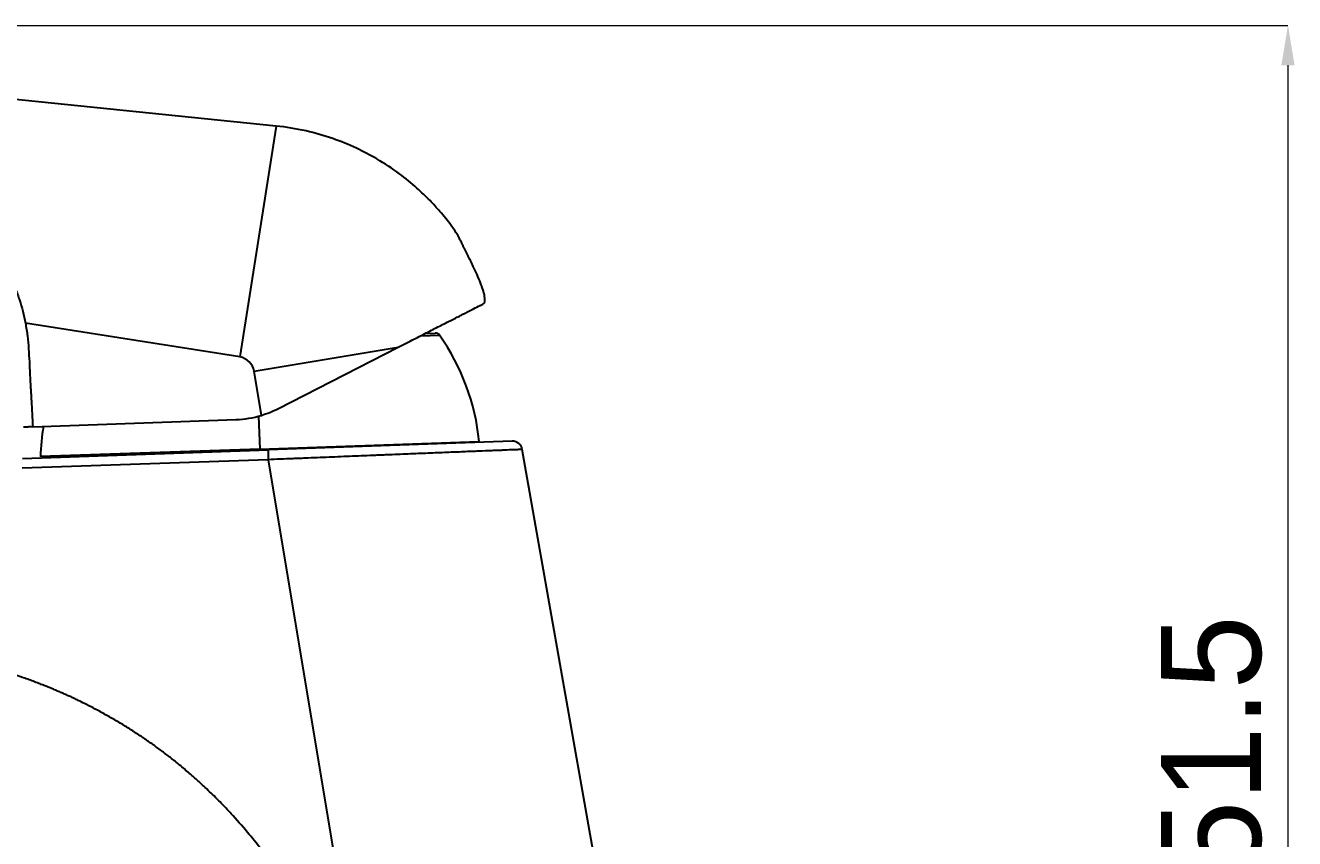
# Model space of a CAD drawing. Extents: x 0 to 790, y 0 to 579.
# Drawn here: x 476.8 to 604.1, y 343.2 to 424.7 of the extents above; entities that cross this region are included whole.
import ezdxf

# ---------------------------------------------------------------- set-up
doc = ezdxf.new("R2010")
doc.units = 0
doc.header["$LTSCALE"] = 10
doc.header["$MEASUREMENT"] = 0
doc.header["$PDMODE"] = 3
doc.header["$PDSIZE"] = -10
doc.layers.get('0').update_dxf_attribs({"linetype": 'CONTINUOUS'})
doc.layers.get('DEFPOINTS').update_dxf_attribs({"linetype": 'CONTINUOUS'})
doc.layers.add('1', color=7, linetype='CONTINUOUS')
doc.styles.add('Daelim Dimension', font='')
doc.styles.get('Daelim Dimension').set_extended_font_data('나눔고딕')
doc.dimstyles.new('DEFAULT', dxfattribs={"dimscale": 2, "dimtxt": 2, "dimasz": 2, "dimexe": 0, "dimexo": 2, "dimgap": 1, "dimtad": 1, "dimdec": 0, "dimzin": 9, "dimdsep": 46, "dimtxsty": 'Daelim Dimension', "dimcen": 0.5, "dimclrd": 5, "dimclre": 5, "dimclrt": 256, "dimadec": 1, "dimazin": 0, "dimtfac": 1, "dimtdec": 0, "dimtix": 1, "dimtmove": 0, "dimatfit": 3, "dimfxl": 1, "dimtolj": 1, "dimtzin": 1, "dimlwd": 9, "dimlwe": 9, "dimarcsym": 0})

# ---------------------------------------------------------------- blocks, each defined once
blk = doc.blocks.new('*D0')
at = {"color": 5, "lineweight": 9, "ltscale": 0.5, "transparency": 16777216}
for p, q in [((407.22, 424.72), (603.4, 424.72)), ((603.4, 420.72), (603.4, 277.01)), ((549.91, 273.01), (603.4, 273.01))]:
    blk.add_line(p, q, dxfattribs=at)
at = {"color": 5, "ltscale": 0.5, "transparency": 16777216}
for points in [[(602.73, 420.72), (604.06, 420.72), (603.4, 424.72)], [(602.73, 277.01), (604.06, 277.01), (603.4, 273.01)]]:
    blk.add_solid(points, dxfattribs=at)
at = {"layer": 'DEFPOINTS', "color": 0, "ltscale": 0.5, "transparency": 16777216}
for p in [(403.22, 424.72), (545.91, 273.01), (603.4, 273.01)]:
    blk.add_point(p, dxfattribs=at)
at = {"color": 7, "lineweight": -3, "ltscale": 0.5, "transparency": 16777216, "insert": (595.75, 348.86), "char_height": 10, "attachment_point": 5, "rotation": 90, "style": 'Daelim Dimension'}
blk.add_mtext('\\A1;151.5', dxfattribs=at)

msp = doc.modelspace()

# ---------------------------------------------------------------- linework, layer by layer
at = {"layer": '1', "color": 7, "linetype": 'Continuous', "lineweight": -3}
for p, q in [((501.99, 414.63), (403.22, 424.72)), ((501.99, 414.63), (498.33, 391.48)), ((498.33, 391.48), (476.85, 394.88)), ((516.5, 393.6), (518.35, 393.66)), ((516.96, 393.84), (517.93, 393.87)), ((499.77, 390.05), (514.22, 392.46)), ((502.15, 386.29), (514.22, 392.46)), ((500.5, 385.63), (499.77, 390.05)), ((500.23, 385.55), (500.34, 382.25)), ((477.59, 384.48), (497.96, 385.21)), ((500.34, 382.25), (522.33, 383.02)), ((525.64, 383.04), (501.2, 382.18)), ((520.43, 382.85), (520.33, 382.95)), ((476.55, 381.32), (501.2, 382.18)), ((500.34, 382.25), (478.35, 381.49)), ((500.35, 382.15), (500.34, 382.25)), ((535.75, 330.6), (526.65, 382.22)), ((501.18, 381.18), (476.53, 380.32)), ((480.35, 381.56), (480.26, 381.45)), ((501.18, 381.18), (519.18, 273.01))]:
    msp.add_line(p, q, dxfattribs=at)
for centre, radius, start, end in [((517.95, 393.37), 0.5, 35.4074, 92), ((500.39, 380.89), 22.04, 5.5395, 35.4074), ((497.6, 395.2), 10, 272.0453, 286.8952), ((500.39, 380.89), 22.04, 170.4839, 178.4605), ((525.67, 382.04), 1, 10.3974, 92)]:
    msp.add_arc(centre, radius, start, end, dxfattribs=at)
msp.add_ellipse((501.24, 381.18), major_axis=(0.035, -0.999), ratio=0.055582, start_param=3.141593, end_param=4.710448, dxfattribs=at)
for points, knots in [([(408.05, 416.85), (411.22, 416.38), (414.39, 415.9), (420.73, 414.96), (423.9, 414.49), (430.24, 413.56), (433.41, 413.09), (439.75, 412.17), (442.93, 411.7), (446.89, 411.13), (447.68, 411.01), (449.27, 410.78), (450.06, 410.67), (452.44, 410.32), (454.03, 410.09), (456.41, 409.73), (457.2, 409.61), (458.39, 409.43), (458.78, 409.37), (459.57, 409.25), (459.97, 409.19), (460.56, 409.09), (460.86, 409.05), (461.26, 408.98), (461.65, 408.92), (461.95, 408.87), (462.34, 408.81), (462.54, 408.78), (463.13, 408.67), (463.52, 408.6), (464.1, 408.47), (464.29, 408.42), (464.68, 408.33), (464.87, 408.27), (465.43, 408.11), (465.8, 407.98), (466.53, 407.71), (466.9, 407.56), (467.43, 407.32), (467.61, 407.23), (467.83, 407.12), (467.87, 407.1), (467.96, 407.06), (468, 407.03), (468.13, 406.97), (468.56, 406.74), (468.98, 406.49), (469.63, 406.07), (469.95, 405.85), (470.56, 405.4), (470.86, 405.16), (471.44, 404.66), (471.72, 404.4), (472.14, 403.99), (472.27, 403.85), (472.54, 403.57), (472.67, 403.43), (473.05, 402.99), (473.3, 402.69), (473.77, 402.08), (473.99, 401.77), (474.42, 401.12), (474.63, 400.79), (474.92, 400.28), (475.01, 400.11), (475.13, 399.89), (475.15, 399.84), (475.2, 399.76), (475.22, 399.71), (475.29, 399.58), (475.33, 399.49), (475.54, 399.04), (475.7, 398.68), (476, 397.95), (476.13, 397.58), (476.38, 396.83), (476.49, 396.45), (476.69, 395.67), (476.78, 395.28), (476.85, 394.88)], [0, 0, 0, 0, 0.125, 0.125, 0.25, 0.25, 0.375, 0.375, 0.5, 0.5, 0.53125, 0.53125, 0.5625, 0.5625, 0.625, 0.625, 0.65625, 0.65625, 0.671875, 0.671875, 0.6875, 0.6875, 0.695312, 0.699219, 0.703125, 0.710937, 0.710937, 0.71875, 0.71875, 0.734375, 0.734375, 0.742187, 0.742187, 0.75, 0.75, 0.765625, 0.765625, 0.78125, 0.78125, 0.789062, 0.789062, 0.791016, 0.791016, 0.792969, 0.792969, 0.796875, 0.8125, 0.8125, 0.828125, 0.828125, 0.84375, 0.84375, 0.859375, 0.859375, 0.867187, 0.867187, 0.875, 0.875, 0.890625, 0.890625, 0.90625, 0.90625, 0.921875, 0.921875, 0.929687, 0.929687, 0.931641, 0.931641, 0.933594, 0.933594, 0.9375, 0.9375, 0.953125, 0.953125, 0.96875, 0.96875, 0.984375, 0.984375, 1, 1, 1, 1]), ([(520.16, 403.71), (519.96, 404.04), (519.41, 404.85), (518.48, 405.99), (517.34, 407.25), (516, 408.53), (514.25, 409.96), (512.21, 411.3), (509.97, 412.48), (507.6, 413.44), (504.91, 414.21), (503, 414.53), (501.99, 414.63)], [0, 0, 0, 0, 0.052682, 0.134423, 0.201543, 0.284562, 0.38812, 0.511822, 0.617613, 0.734369, 0.861913, 1, 1, 1, 1]), ([(521.74, 400.56), (521.69, 400.67), (521.59, 400.87), (521.45, 401.16), (521.35, 401.36), (521.28, 401.5), (521.25, 401.57), (521.21, 401.65), (521.19, 401.69), (521.18, 401.72), (521.12, 401.84), (521.07, 401.93), (520.99, 402.11), (520.94, 402.2), (520.86, 402.37), (520.82, 402.45), (520.75, 402.57), (520.73, 402.61), (520.7, 402.69), (520.68, 402.73), (520.62, 402.85), (520.55, 402.99), (520.48, 403.12), (520.42, 403.24), (520.39, 403.3), (520.36, 403.36), (520.35, 403.37), (520.34, 403.4), (520.34, 403.41), (520.32, 403.45), (520.31, 403.47), (520.27, 403.54), (520.23, 403.61), (520.21, 403.67), (520.19, 403.7), (520.18, 403.72), (520.18, 403.73), (520.17, 403.74), (520.17, 403.74), (520.16, 403.75), (520.16, 403.76), (520.16, 403.76), (520.16, 403.76)], [0, 0, 0, 0, 0.062413, 0.124826, 0.187239, 0.187239, 0.218446, 0.234049, 0.234049, 0.249653, 0.249653, 0.312066, 0.312066, 0.374479, 0.374479, 0.436892, 0.436892, 0.468099, 0.468099, 0.499305, 0.499305, 0.561718, 0.624131, 0.624131, 0.686544, 0.686544, 0.702148, 0.702148, 0.717751, 0.717751, 0.748958, 0.748958, 0.811371, 0.873784, 0.873784, 0.90499, 0.920594, 0.920594, 0.936197, 0.936197, 0.99861, 1, 1, 1, 1]), ([(522.8, 396.84), (522.83, 396.85), (522.85, 396.88), (522.88, 396.93), (522.88, 396.96), (522.89, 396.99), (522.89, 397), (522.9, 397.03), (522.9, 397.04), (522.91, 397.12), (522.91, 397.19), (522.9, 397.3), (522.9, 397.35), (522.89, 397.4), (522.89, 397.41), (522.89, 397.43), (522.88, 397.47), (522.88, 397.5), (522.86, 397.62), (522.84, 397.72), (522.81, 397.86), (522.8, 397.89), (522.79, 397.94), (522.78, 397.97), (522.76, 398.06), (522.74, 398.12), (522.69, 398.29), (522.65, 398.41), (522.6, 398.57), (522.59, 398.6), (522.56, 398.66), (522.55, 398.69), (522.52, 398.79), (522.49, 398.85), (522.47, 398.91)], [0, 0, 0, 0, 0.125, 0.125, 0.1875, 0.1875, 0.21875, 0.21875, 0.25, 0.25, 0.375, 0.375, 0.4375, 0.4375, 0.453125, 0.453125, 0.46875, 0.5, 0.5, 0.625, 0.625, 0.65625, 0.65625, 0.6875, 0.6875, 0.75, 0.75, 0.875, 0.875, 0.90625, 0.90625, 0.9375, 0.9375, 1, 1, 1, 1]), ([(514.22, 392.46), (514.76, 392.73), (515.28, 393), (516.27, 393.51), (516.75, 393.75), (517.66, 394.21), (518.09, 394.44), (518.72, 394.75), (518.92, 394.86), (519.17, 394.98), (519.21, 395.01), (519.31, 395.06), (519.46, 395.13), (519.6, 395.2), (520.05, 395.44), (520.4, 395.61), (521.02, 395.93), (521.31, 396.08), (521.83, 396.34), (522.06, 396.46), (522.3, 396.58), (522.32, 396.59), (522.37, 396.62), (522.4, 396.63), (522.47, 396.67), (522.51, 396.69), (522.65, 396.76), (522.73, 396.8), (522.8, 396.84)], [0, 0, 0, 0, 0.125, 0.125, 0.25, 0.25, 0.375, 0.375, 0.4375, 0.4375, 0.453125, 0.453125, 0.46875, 0.5, 0.5, 0.625, 0.625, 0.75, 0.75, 0.875, 0.875, 0.890625, 0.890625, 0.90625, 0.90625, 0.9375, 0.9375, 1, 1, 1, 1]), ([(476.85, 394.88), (476.89, 394.67), (476.93, 394.45), (477, 394.02), (477.03, 393.81), (477.11, 393.16), (477.15, 392.73), (477.2, 391.86), (477.22, 391.43), (477.25, 390.88), (477.25, 390.77), (477.26, 390.56), (477.27, 390.45), (477.28, 390.12), (477.29, 389.91), (477.33, 389.25), (477.35, 388.82), (477.39, 388.17), (477.4, 387.95), (477.43, 387.52), (477.44, 387.3), (477.5, 386.22), (477.54, 385.35), (477.59, 384.48)], [0, 0, 0, 0, 0.0625, 0.0625, 0.125, 0.125, 0.25, 0.25, 0.375, 0.375, 0.40625, 0.40625, 0.4375, 0.4375, 0.5, 0.5, 0.625, 0.625, 0.6875, 0.6875, 0.75, 0.75, 1, 1, 1, 1]), ([(500.5, 385.63), (500.79, 385.72), (501.07, 385.82), (501.61, 386.04), (501.88, 386.16), (502.15, 386.29)], [0, 0, 0, 0, 0.5, 0.5, 1, 1, 1, 1]), ([(477.59, 384.48), (477.53, 384.48), (477.42, 384.47), (477.31, 384.47), (477.21, 384.47), (477.16, 384.46), (477.06, 384.46), (477.02, 384.46), (476.93, 384.46), (476.9, 384.46), (476.83, 384.45), (476.8, 384.45), (476.74, 384.45), (476.72, 384.45), (476.68, 384.45), (476.67, 384.45), (476.66, 384.45)], [0, 0, 0, 0, 0.125, 0.25, 0.25, 0.375, 0.375, 0.5, 0.5, 0.625, 0.625, 0.75, 0.75, 0.875, 0.875, 1, 1, 1, 1]), ([(526.65, 382.21), (526.65, 382.21), (526.61, 382.21), (526.51, 382.2), (526.47, 382.2), (526.43, 382.2), (526.4, 382.2), (526.39, 382.2), (526.31, 382.2), (526.24, 382.19), (525.99, 382.18), (525.78, 382.18), (525.29, 382.16), (525.01, 382.14), (524.52, 382.12), (524.35, 382.12), (524.12, 382.11), (524.07, 382.11), (523.98, 382.1), (523.93, 382.1), (523.79, 382.09), (523.69, 382.09), (523.19, 382.07), (522.75, 382.05), (521.81, 382.02), (521.31, 382), (520.51, 381.96), (520.24, 381.95), (519.67, 381.93), (519.38, 381.92), (518.48, 381.88), (517.86, 381.86), (516.56, 381.8), (515.9, 381.78), (514.51, 381.72), (513.8, 381.69), (512.88, 381.66), (512.69, 381.65), (512.41, 381.64), (512.32, 381.63), (512.13, 381.63), (511.66, 381.61), (511.18, 381.59), (510.03, 381.54), (508.48, 381.48), (506.89, 381.41), (505.68, 381.37), (505.28, 381.35), (504.77, 381.33), (504.67, 381.32), (504.46, 381.32), (504.36, 381.31), (504.05, 381.3), (503.85, 381.29), (502.82, 381.25), (502, 381.22), (501.18, 381.18)], [0, 0, 0, 0, 0.062308, 0.062308, 0.077936, 0.08575, 0.08575, 0.093564, 0.093564, 0.124821, 0.124821, 0.187333, 0.187333, 0.249846, 0.249846, 0.281103, 0.281103, 0.288917, 0.288917, 0.296731, 0.296731, 0.312359, 0.312359, 0.374872, 0.374872, 0.437385, 0.437385, 0.468641, 0.468641, 0.499898, 0.499898, 0.56241, 0.56241, 0.624923, 0.624923, 0.687436, 0.687436, 0.703064, 0.703064, 0.710878, 0.710878, 0.718692, 0.749949, 0.749949, 0.812462, 0.874974, 0.874974, 0.906231, 0.906231, 0.914045, 0.914045, 0.921859, 0.921859, 0.937487, 0.937487, 1, 1, 1, 1]), ([(510.16, 320.4), (510.15, 320.44), (510.14, 320.51), (510.11, 320.63), (510.09, 320.75), (510.07, 320.87), (510.04, 320.99), (510.02, 321.12), (509.99, 321.25), (509.96, 321.39), (509.93, 321.52), (509.91, 321.66), (509.87, 321.81), (509.84, 321.95), (509.81, 322.1), (509.78, 322.25), (509.74, 322.41), (509.71, 322.57), (509.64, 322.87), (509.53, 323.3), (509.39, 323.88), (509.23, 324.45), (509.02, 325.21), (508.75, 326.15), (508.38, 327.27), (508, 328.39), (507.59, 329.47), (507.15, 330.56), (506.69, 331.65), (506.19, 332.75), (505.74, 333.67), (505.34, 334.46), (504.99, 335.13), (504.62, 335.82), (504.22, 336.52), (503.8, 337.24), (503.37, 337.94), (502.94, 338.63), (502.51, 339.29), (502.08, 339.93), (501.64, 340.56), (501.18, 341.2), (500.41, 342.24), (499.26, 343.69), (497.97, 345.17), (496.88, 346.35), (496.13, 347.11), (495.47, 347.76), (494.89, 348.31), (494.25, 348.9), (493.47, 349.6), (492.57, 350.37), (491.62, 351.14), (490.7, 351.85), (489.77, 352.53), (488.83, 353.19), (487.86, 353.84), (486.86, 354.48), (485.82, 355.1), (484.75, 355.71), (483.73, 356.26), (482.85, 356.71), (482.22, 357.02), (481.83, 357.21), (481.53, 357.35), (481.24, 357.48), (480.87, 357.65), (480.48, 357.82), (480.08, 358), (479.66, 358.17), (479.23, 358.35), (478.78, 358.53), (478.11, 358.79), (477.22, 359.13), (476.11, 359.51), (475.16, 359.81), (474.38, 360.05), (473.74, 360.23), (473.06, 360.42), (472.33, 360.61), (471.61, 360.78), (470.85, 360.95), (470.04, 361.12), (469.12, 361.3), (468.32, 361.43), (467.69, 361.53), (467.28, 361.59), (466.9, 361.65), (466.53, 361.69), (466.19, 361.74), (465.87, 361.77), (465.57, 361.81), (465.29, 361.84), (465.04, 361.86), (464.8, 361.89), (464.65, 361.9), (464.58, 361.91)], [0, 0, 0, 0, 0.001722, 0.003493, 0.005312, 0.007181, 0.009098, 0.011064, 0.013079, 0.015143, 0.017255, 0.019417, 0.021627, 0.023886, 0.026194, 0.028551, 0.030957, 0.033412, 0.035916, 0.044843, 0.053773, 0.062705, 0.071639, 0.089453, 0.107255, 0.125042, 0.142813, 0.159615, 0.178421, 0.196283, 0.214145, 0.225121, 0.236495, 0.248267, 0.260437, 0.273006, 0.285973, 0.297883, 0.309792, 0.321701, 0.332843, 0.344716, 0.357321, 0.391409, 0.428502, 0.446363, 0.464224, 0.47666, 0.48863, 0.500136, 0.516305, 0.536032, 0.553888, 0.571744, 0.588783, 0.606124, 0.623767, 0.641712, 0.659958, 0.678505, 0.697607, 0.712521, 0.723246, 0.729784, 0.732134, 0.738106, 0.744296, 0.750703, 0.757328, 0.76417, 0.771229, 0.778506, 0.786001, 0.803833, 0.821665, 0.839497, 0.848838, 0.858842, 0.869507, 0.880834, 0.892822, 0.903517, 0.915984, 0.930224, 0.946236, 0.952791, 0.959013, 0.964901, 0.970456, 0.975677, 0.980565, 0.985119, 0.989339, 0.993226, 0.99678, 1, 1, 1, 1])]:
    msp.add_open_spline(points, degree=3, knots=knots, dxfattribs=at)
for points in [[(522.47, 398.91), (522.25, 399.47), (522, 400.02), (521.74, 400.56)], [(499.77, 390.05), (499.65, 390.79), (499.06, 391.36), (498.33, 391.48)]]:
    msp.add_open_spline(points, degree=3, dxfattribs=at)

# ---------------------------------------------------------------- dimensions: what is measured, and where the dimension line sits
at = {"color": 5, "lineweight": -3, "ltscale": 0.5}
dim = msp.add_linear_dim(base=(603.4, 273.01), p1=(403.22, 424.72), p2=(545.91, 273.01), angle=90, text='151.5', dimstyle='DEFAULT', override={"dimtxt": 5, "dimclrd": 5, "dimclre": 5, "dimclrt": 7}, dxfattribs=at)
dim.commit()
dim.dimension.update_dxf_attribs({"geometry": '*D0', "text_midpoint": (595.75, 348.86)})

doc.saveas('drawing.dxf')
